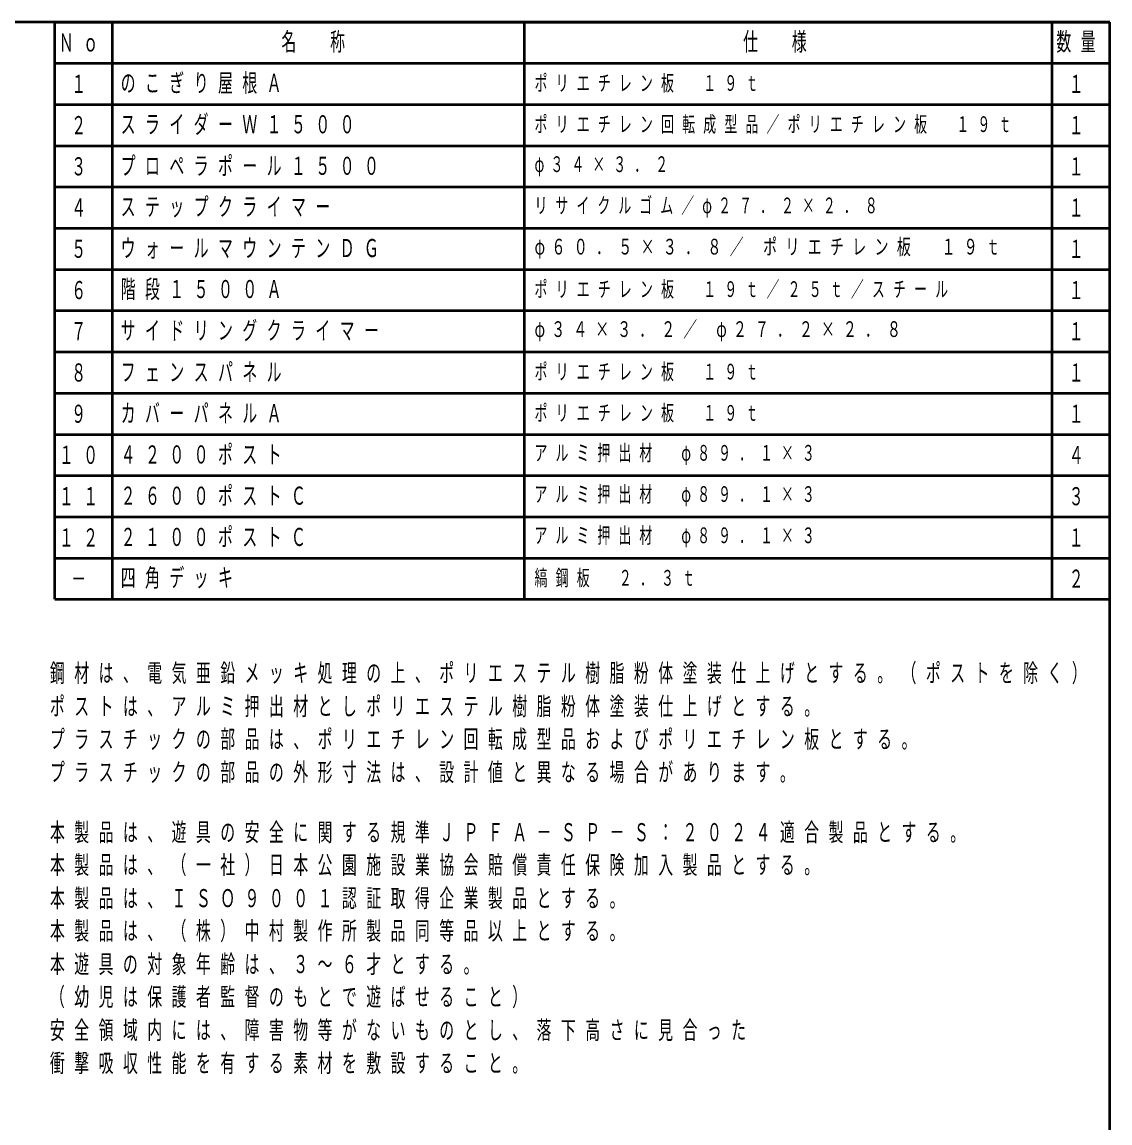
# Model space of a CAD drawing. Units: millimetres on the paper. Extents: x -385 to 0, y -594 to 267.
# Drawn here: x -132 to 0, y 133.5 to 267 of the extents above; entities that cross this region are included whole.
import ezdxf
from ezdxf.enums import TextEntityAlignment as Align

# ---------------------------------------------------------------- set-up
doc = ezdxf.new("R2010")
doc.units = ezdxf.units.MM
doc.layers.add('LY_1', color=140, linetype='Continuous', lineweight=50)
doc.styles.add('ＭＳ ゴシック', font='')
doc.styles.get('ＭＳ ゴシック').set_extended_font_data('MS Gothic')

msp = doc.modelspace()

# ---------------------------------------------------------------- linework, layer by layer
at = {"layer": 'LY_1', "color": 7}
for p, q in [((0, 267), (-385, 267)), ((0, 0), (0, 267))]:
    msp.add_line(p, q, dxfattribs=at)
at = {"layer": 'LY_1'}
for p, q in [((-128, 197), (-128, 267)), ((-128, 267), (0, 267)), ((-121, 197), (-121, 267)), ((-71, 197), (-71, 267)), ((-7, 197), (-7, 267)), ((0, 202), (0, 267)), ((-128, 262), (0, 262)), ((-128, 257), (0, 257)), ((-128, 252), (0, 252)), ((-128, 247), (0, 247)), ((-128, 242), (0, 242)), ((-128, 237), (0, 237)), ((-128, 232), (0, 232)), ((-128, 227), (0, 227)), ((-128, 222), (0, 222)), ((-128, 217), (0, 217)), ((-128, 212), (0, 212)), ((-128, 207), (0, 207)), ((-128, 202), (0, 202)), ((-128, 197), (0, 197))]:
    msp.add_line(p, q, dxfattribs=at)

# ---------------------------------------------------------------- texts
at = {"layer": 'LY_1', "color": 7, "style": 'ＭＳ ゴシック', "width": 0.6}
for s, p in [('１', (-126, 259.5)), ('１', (-5, 259.5)), ('２', (-126, 254.5)), ('１', (-5, 254.5)), ('３', (-126, 249.5)), ('１', (-5, 249.5)), ('４', (-126, 244.5)), ('１', (-5, 244.5)), ('５', (-126, 239.5)), ('１', (-5, 239.5)), ('６', (-126, 234.5)), ('１', (-5, 234.5)), ('７', (-126, 229.5)), ('１', (-5, 229.5)), ('８', (-126, 224.5)), ('１', (-5, 224.5)), ('９', (-126, 219.5)), ('１', (-5, 219.5)), ('４', (-5, 214.5)), ('３', (-5, 209.5)), ('１', (-5, 204.5)), ('２', (-5, 199.5)), ('－', (-126, 199.5))]:
    msp.add_text(s, height=2.199, dxfattribs=at).set_placement(p, align=Align.MIDDLE_LEFT)
at = {"layer": 'LY_1', "color": 7, "style": 'ＭＳ ゴシック'}
for s, insert, char_height, attachment_point in [('\\T1.64;\\W0.6;名\u3000称', (-100.5, 264.5), 2.199, 4), ('\\T1.64;\\W0.6;仕\u3000様', (-44.5, 264.5), 2.199, 4), ('\\T1.64;\\W0.6;数量', (-6.5, 264.5), 2.199, 4), ('\\T1.64;\\W0.6;Ｎｏ', (-127.5, 264.5), 2.199, 4), ('\\T1.64;\\W0.6;のこぎり屋根Ａ', (-120, 259.5), 2.199, 4), ('\\T1.64;\\W0.6;ポリエチレン板\u3000１９ｔ', (-69.8, 259.5), 1.906, 4), ('\\T1.64;\\W0.6;スライダーＷ１５００', (-120, 254.5), 2.199, 4), ('\\T1.64;\\W0.6;ポリエチレン回転成型品／ポリエチレン板\u3000１９ｔ', (-69.8, 254.5), 1.906, 4), ('\\T1.64;\\W0.6;プロペラポール１５００', (-120, 249.5), 2.199, 4), ('\\T1.63;\\W0.6;φ３４×３．２', (-69.8, 249.5), 1.906, 4), ('\\T1.64;\\W0.6;ステップクライマー', (-120, 244.5), 2.199, 4), ('\\T1.63;\\W0.6;リサイクルゴム／φ２７．２×２．８', (-69.8, 244.5), 1.906, 4), ('\\T1.64;\\W0.6;ウォールマウンテンＤＧ', (-120, 239.5), 2.199, 4), ('\\T1.6;\\W0.65;φ６０．５×３．８／\\~ポリエチレン板\u3000１９ｔ', (-69.8, 239.5), 1.906, 4), ('\\T1.64;\\W0.6;階段１５００Ａ', (-120, 234.5), 2.199, 4), ('\\T1.64;\\W0.6;ポリエチレン板\u3000１９ｔ／２５ｔ／スチール', (-69.8, 234.5), 1.906, 4), ('\\T1.64;\\W0.6;サイドリングクライマー', (-120, 229.5), 2.199, 4), ('\\T1.58;\\W0.65;φ３４×３．２／\\~φ２７．２×２．８', (-69.8, 229.5), 1.906, 4), ('\\T1.64;\\W0.6;フェンスパネル', (-120, 224.5), 2.199, 4), ('\\T1.64;\\W0.6;ポリエチレン板\u3000１９ｔ', (-69.8, 224.5), 1.906, 4), ('\\T1.64;\\W0.6;カバーパネルＡ', (-120, 219.5), 2.199, 4), ('\\T1.64;\\W0.6;ポリエチレン板\u3000１９ｔ', (-69.8, 219.5), 1.906, 4), ('\\T1.64;\\W0.6;１０', (-127.5, 214.5), 2.199, 4), ('\\T1.64;\\W0.6;４２００ポスト', (-120, 214.5), 2.199, 4), ('\\T1.63;\\W0.6;アルミ押出材\u3000φ８９．１×３', (-69.8, 214.5), 1.906, 4), ('\\T1.64;\\W0.6;２６００ポストＣ', (-120, 209.5), 2.199, 4), ('\\T1.63;\\W0.6;アルミ押出材\u3000φ８９．１×３', (-69.8, 209.5), 1.906, 4), ('\\T1.64;\\W0.6;１１', (-127.5, 209.5), 2.199, 4), ('\\T1.64;\\W0.6;１２', (-127.5, 204.5), 2.199, 4), ('\\T1.64;\\W0.6;２１００ポストＣ', (-120, 204.5), 2.199, 4), ('\\T1.63;\\W0.6;アルミ押出材\u3000φ８９．１×３', (-69.8, 204.5), 1.906, 4), ('\\T1.64;\\W0.6;四角デッキ', (-120, 199.5), 2.199, 4), ('\\T1.64;\\W0.6;縞鋼板\u3000２．３ｔ', (-69.8, 199.5), 1.906, 4), ('\\T1.64;\\W0.6;鋼材は、電気亜鉛メッキ処理の上、ポリエステル樹脂粉体塗装仕上げとする。（ポストを除く）', (-128.582, 186.69), 2.199, 7), ('\\T1.64;\\W0.6;ポストは、アルミ押出材としポリエステル樹脂粉体塗装仕上げとする。', (-128.582, 182.69), 2.199, 7), ('\\T1.64;\\W0.6;プラスチックの部品は、ポリエチレン回転成型品およびポリエチレン板とする。', (-128.582, 178.69), 2.199, 7), ('\\T1.64;\\W0.6;プラスチックの部品の外形寸法は、設計値と異なる場合があります。', (-128.582, 174.69), 2.199, 7), ('\\T1.64;\\W0.6;本製品は、遊具の安全に関する規準ＪＰＦＡ－ＳＰ－Ｓ：２０２４適合製品とする。', (-128.582, 167.419), 2.199, 7), ('\\T1.64;\\W0.6;本製品は、（一社）日本公園施設業協会賠償責任保険加入製品とする。', (-128.582, 163.419), 2.199, 7), ('\\T1.64;\\W0.6;本製品は、ＩＳＯ９００１認証取得企業製品とする。', (-128.582, 159.419), 2.199, 7), ('\\T1.64;\\W0.6;本製品は、（株）中村製作所製品同等品以上とする。', (-128.582, 155.419), 2.199, 7), ('\\T1.64;\\W0.6;本遊具の対象年齢は、３～６才とする。', (-128.582, 151.419), 2.199, 7), ('\\T1.64;\\W0.6;（幼児は保護者監督のもとで遊ばせること）', (-128.582, 147.419), 2.199, 7), ('\\T1.64;\\W0.6;安全領域内には、障害物等がないものとし、落下高さに見合った', (-128.582, 143.419), 2.199, 7), ('\\T1.64;\\W0.6;衝撃吸収性能を有する素材を敷設すること。', (-128.582, 139.419), 2.199, 7)]:
    msp.add_mtext(s, dxfattribs=dict(at, insert=insert, char_height=char_height, attachment_point=attachment_point))

doc.saveas('drawing.dxf')
